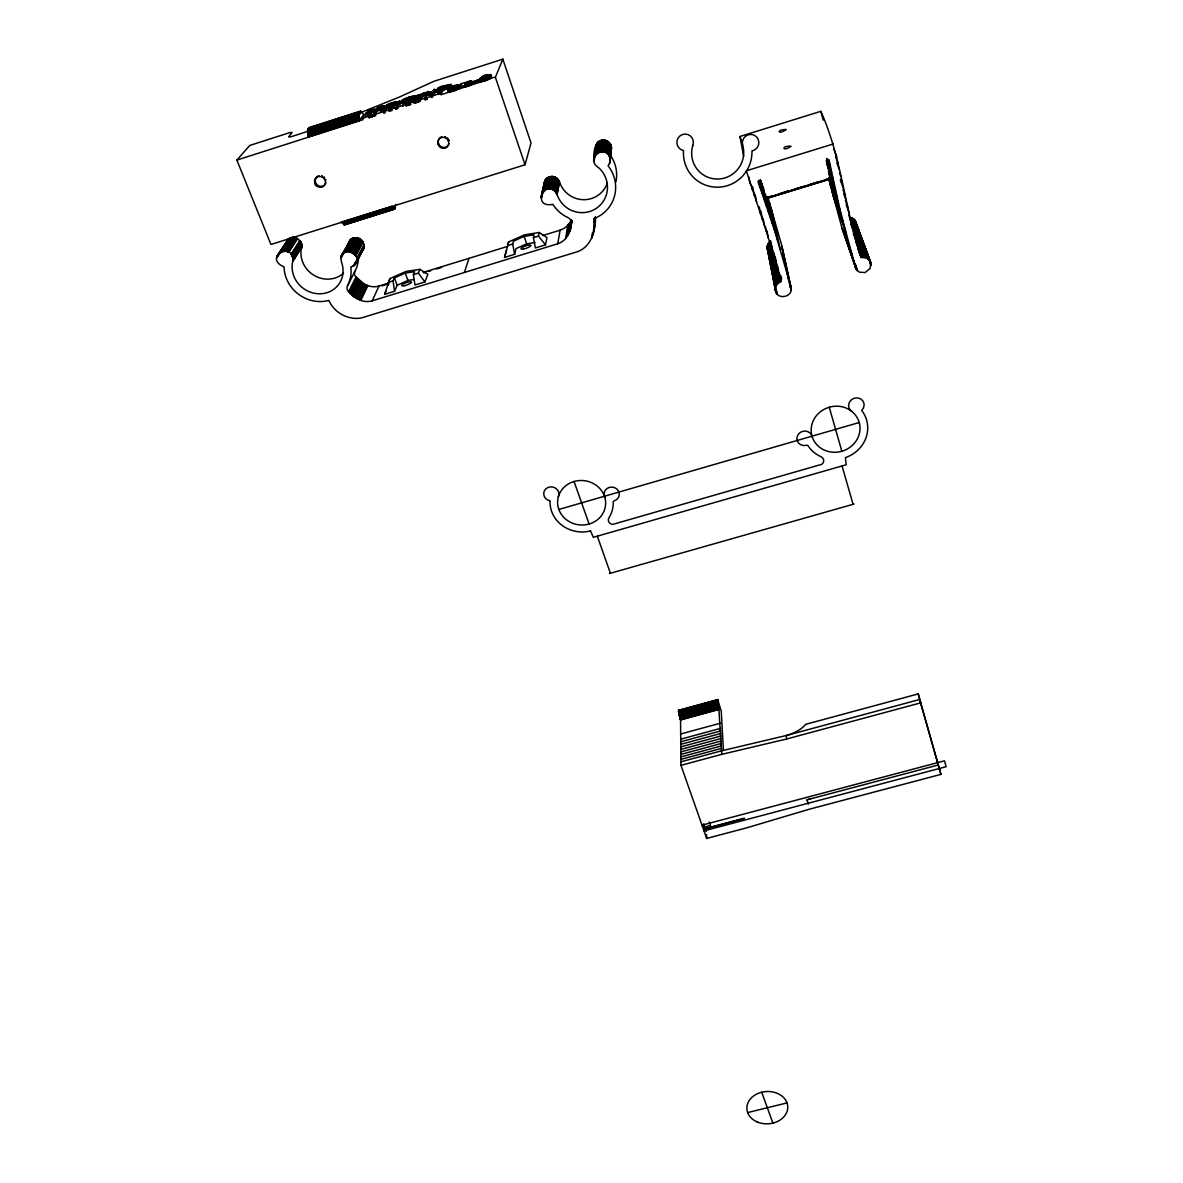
<?xml version="1.0" encoding="UTF-8"?>
<svg xmlns="http://www.w3.org/2000/svg" width="1183" height="1183" viewBox="0 0 1183 1183"><rect width="100%" height="100%" fill="white"/><g stroke="black" fill="none" stroke-linecap="round" stroke-linejoin="round"><path stroke-width="1.5" d="M939.213 767.885L940.899 774.392L809.305 809.216L746.784 827.819L706.665 838.422L680.964 765.357L680.565 719.974L678.658 710.214L679.634 711.456M390.479 105.302C391.647 98.263 399.677 106.84 390.213 107.18L389.725 105.849L385.747 106.899L386.442 108.2L388.335 107.742L387.847 106.426M359.558 119.646L358.745 113.553L359.455 114.588L359.144 112.977L359.839 114.041L360.475 111.084L363.772 114.381L359.351 120.873L359.558 119.646L308.098 136.119L307.831 137.361M595.552 217.066C595.596 230.36 591.633 246.153 577.94 251.535L361.421 317.931C348.231 320.43 334.153 312.682 328.874 300.393L328.238 300.571A34.455 31.778 36.5 0 1 284.038 266.9C261.502 257.036 296.711 239.188 292.349 263.543A26.189 24.148 36.5 0 0 319.868 293.798A26.189 24.148 36.5 0 0 341.769 262.937C335.233 240.282 371.654 257.303 350.804 267.107L350.907 267.802A34.455 31.778 36.5 0 1 347.521 285.754A5.19 4.821 34.2 0 0 348.142 291.151L354.249 297.081L360.845 300.408A17.538 16.325 34.2 0 0 372.187 300.837L557.725 243.772A17.479 17.02 33.2 0 0 565.607 238.552L570.206 230.404L571.078 222.33A5.176 5.057 33.1 0 0 568.003 217.598A34.307 33.686 42.8 0 1 553.274 204.999L552.89 204.393C529.304 208.474 548.01 173.709 557.563 195.875A26.07 25.597 42.8 0 0 596.365 208.297A26.07 25.597 42.8 0 0 598.909 167.942C582.672 157.428 609.112 141.709 610.295 160.651M857.986 248.874L861.047 257.495L866.784 257.879L870.732 262.315L870.2 268.334L865.098 272.548L859.39 272.179L855.723 268.511L839.93 209.465L828.958 159.587L826.311 160.4L831.279 178.707L765.756 198.774L760.551 180.629L757.933 181.428L774.244 229.428L791.235 287.853C792.758 297.184 777.394 300.29 775.501 290.87L767.19 248.016L768.122 243.935L770.798 241.14M594.221 228.674L595.226 217.125M781.815 248.977L781.993 246.301L767.811 197.043L776.107 235.417M460.749 86.936L459.95 88.592L459.477 87.231L469.769 83.801L471.603 82.071M459.477 87.231L461.252 83.594L471.544 80.828L468.734 82.603L471.218 82.189L470.39 83.475M361.554 251.476C371.285 243.136 352.43 230.522 348.674 242.929M611.448 148.866C611.818 144.858 608.816 140.925 604.853 140.245C594.531 138.441 593.274 153.568 593.896 160.134M343.454 273.169A25.553 23.63 37.5 0 1 314.708 275.728A25.553 23.63 37.5 0 1 301.162 249.524C306.101 239.72 288.667 231.72 286.138 243.136M308.098 136.119L307.639 129.716L360.771 112.681M458.9 88.133C457.318 83.357 445.961 89.775 458.827 85.294C457.141 84.141 449.747 86.551 448.52 88.873C456.949 87.527 452.187 89.139 447.692 90.1C448.327 93.871 459.891 90.337 458.442 86.374M856.27 225.362L854.673 219.994L850.03 217.509L864.389 257.199M379.166 108.821C379.151 107.372 382.671 104.429 382.745 107.209L380.098 108.082M382.272 105.893C376.741 108.762 378.664 104.962 377.835 108.925C375.75 109.383 366.819 108.171 368.12 112.03C370.59 112.474 369.407 109.472 367.632 110.714M594.265 225.376L593.851 218.633A34.307 33.686 42.8 0 0 608.092 165.857L609.866 162.751L611.389 147.165M609.866 162.751L611.448 147.594M609.999 162.352L611.463 148.008M609.674 156.836L610.842 145.125M609.807 157.516L610.99 145.524M609.851 158.847L611.123 145.923M609.541 163.55L611.241 146.337M609.881 161.465L611.33 146.751M609.082 155.683L610.265 144.001M609.304 156.052L610.472 144.37M609.496 156.437L610.665 144.74M608.313 154.618L609.511 142.966M608.594 154.958L609.777 143.291M608.846 155.313L610.029 143.646M607.722 153.997L608.934 142.344M608.018 154.308L609.23 142.655M607.056 153.42L608.299 141.797M607.397 153.701L608.624 142.064M606.347 152.932L607.604 141.309M606.702 153.169L607.944 141.546M605.578 152.518L606.849 140.895M605.977 152.711L607.234 141.102M604.779 152.178L606.08 140.57M605.193 152.341L606.465 140.733M603.951 151.927L605.267 140.333M604.38 152.045L605.681 140.437M593.762 231.942L595.3 218.589L594.487 221.694M603.108 151.764L604.439 140.171M603.537 151.838L604.853 140.245M602.251 151.69L603.611 140.097M592.934 235.106L593.91 226.737M602.679 151.72L604.025 140.126M601.393 151.705L602.768 140.112M601.822 151.69L603.182 140.097M591.737 238.153L592.328 233.095M593.925 222.093L594.31 218.811M600.964 151.749L602.339 140.156M600.121 151.912L601.526 140.304M600.535 151.823L601.925 140.23M599.293 152.149L600.713 140.54M599.707 152.016L601.112 140.422M598.11 152.666L599.574 141.058M598.494 152.474L599.944 140.866M598.894 152.296L600.328 140.688M597.385 153.125L598.864 141.502M597.74 152.888L599.204 141.265M596.395 153.938L597.888 142.285M596.705 153.642L598.199 142.004M597.045 153.376L598.524 141.738M595.537 154.899L597.06 143.232M595.803 154.559L597.311 142.906M596.084 154.234L597.592 142.581M593.925 160.563L596.025 145.051M593.97 160.992L596.188 144.666M594.043 161.42L596.38 144.296M595.019 155.091L595.448 147.934M595.049 155.609L596.587 143.927M595.286 155.239L596.809 143.572M595.271 155.905L595.714 152.533M611.404 149.28L611.034 150.921M610.251 161.08L610.103 161.923M439.041 88.015L435.936 90.987L439.411 89.849L439.884 91.195C442.324 89.272 453.577 89.109 450.945 84.451C445.163 86.315 436.261 85.339 438.849 90.633M569.674 231.942L571.537 220.26M570.206 230.404L571.788 220.422M570.62 228.822L571.936 220.526L570.916 227.225M451.374 84.644L439.411 89.849M568.284 234.87L571.167 220.053L569.038 233.421M485.207 78.359L480.609 79.838C481.274 71.054 501.385 75.076 484.956 80.636L441.17 94.67L441.096 92.57L441.17 94.67M567.441 236.245L570.443 221.458M565.607 238.552L567.825 225.066L569.615 222.803M566.48 237.546L568.683 224.09M415.07 98.973L415.115 101.265L415.07 98.973L412.202 101.915L419.033 99.017L419.433 100.511L415.307 102.951L414.819 101.605L408.15 103.527L407.677 102.788M448.86 89.849L449.806 90.204L449.333 88.858M557.725 243.772L560.121 230.167A17.065 16.636 36.1 0 0 566.553 226.426L567.825 225.066M395.166 103.128C397.384 105.435 392.342 101.664 389.991 103.971M395.299 103.202L389.725 105.849M557.104 194.589L559.544 182.049L556.616 178.027L552.343 176.459L547.951 177.465L544.875 180.703L544.165 185.539M556.601 193.406L559.056 180.895M556.794 193.79L559.248 181.265M556.956 194.189L559.411 181.664M545.511 244.822L546.945 237.635L539.241 232.489L524.513 234.826L508.66 241.923L507.699 245.576L512.712 244.038L513.452 241.169L524.128 236.378L534.051 234.811L533.429 237.65L535.396 247.927L545.511 244.822L538.457 236.097L539.241 232.489M555.921 192.311L558.391 179.816M556.158 192.666L558.642 180.171M556.394 193.036L558.864 180.526M555.078 191.321L557.577 178.855M555.374 191.646L557.873 179.165M555.655 191.971L558.139 179.491M554.443 190.744L556.956 178.293M554.768 191.025L557.267 178.574M553.733 190.241L556.276 177.79M554.088 190.478L556.616 178.027M552.993 189.798L555.552 177.361M553.378 190.005L555.921 177.568M552.21 189.443L554.783 177.021M552.609 189.605L555.167 177.184M551.396 189.162L553.984 176.74M551.81 189.295L554.383 176.873M550.553 188.984L553.171 176.563M550.982 189.058L553.585 176.637M549.711 188.881L552.343 176.459M550.139 188.91L552.757 176.504M548.853 188.866L551.5 176.444M549.282 188.866L551.929 176.444M547.581 189.014L550.272 176.592M547.995 188.94L550.672 176.533M548.424 188.896L551.086 176.474M546.753 189.221L549.459 176.799M547.167 189.103L549.858 176.696M388.438 284.999L389.828 278.611L405.932 271.454L419.906 269.325L427.876 274.338L424.934 281.924L414.982 284.985L413.399 274.663L414.641 271.661L405.222 273.096L394.368 277.931L393.037 280.948L394.545 291.284L384.638 294.33L389.828 278.611M545.969 189.517L548.69 177.095M546.354 189.354L549.075 176.932M544.845 190.108L547.596 177.672M545.215 189.901L547.951 177.465M545.585 189.694L548.321 177.258M543.84 190.877L546.62 178.426M544.165 190.611L546.93 178.16M544.491 190.345L547.256 177.908M458.827 85.294L459.285 86.64L458.974 84.821M541.282 197.738L545.289 179.979M541.341 198.153L545.511 179.639M542.967 191.794L545.762 179.313M543.248 191.469L546.028 179.003M543.529 191.173L546.324 178.707M541.222 196.452L544.55 181.457M541.222 196.881L544.875 180.703M541.237 197.31L545.067 180.334M779.656 274.352C786.311 282.456 772.795 282.826 775.501 290.87M480.135 80.888C482.398 83.623 492.01 76.703 495.381 77.309L502.819 59.15L433.954 81.287L399.366 97.05L360.904 112.548M480.076 81.775L479.677 79.542L484.276 78.063L485.119 80.104M448.298 91.209L448.268 91.963M508.66 241.923L504.549 257.421L514.62 254.33L516.039 248.622L526.701 243.831L534.967 242.545M558.361 496.816L558.08 497.954A24.03 22.24 6.5 0 0 582.347 525.015A24.03 22.24 6.5 0 0 604.824 497.378L604.454 496.254A24.03 22.24 6.5 0 0 580.883 480.49A24.03 22.24 6.5 0 0 558.361 496.816L558.465 496.416A7.616 7.054 9.1 0 0 557.326 489.732L555.256 487.973A7.616 7.054 9.1 0 0 544.195 491.226A7.616 7.054 9.1 0 0 549.932 500.823L550.051 500.838A31.63 29.264 6.5 0 0 589.873 531.078L590.494 530.916M401.643 102.285L403.861 102.61L407.588 100.866L408.061 102.196M405.251 101.132L409.362 98.81L414.198 97.819L414.02 95.823C397.281 99.668 397.739 105.361 413.651 97.42L414.124 98.751L413.044 99.609L411.98 100.082L411.492 98.751M504.549 257.421L506.501 250.101M692.676 145.834L692.794 145.361A8.325 8.237 -75.2 0 0 687.678 134.478A8.325 8.237 -75.2 0 0 677.149 140.259A8.325 8.237 -75.2 0 0 683.39 150.537L683.523 150.566A34.618 34.13 -59 0 0 716.78 187.195A34.618 34.13 -59 0 0 751.944 151.661L752.048 150.906A8.37 8.192 -57 0 0 758.835 142.004L758.081 139.091A8.37 8.192 -57 0 0 747.316 135.187A8.37 8.192 -57 0 0 742.968 146.027L743.042 146.544A26.307 25.937 -59 0 1 716.987 179.032A26.307 25.937 -59 0 1 692.676 145.834L692.794 145.361M439.514 89.346L437.991 89.509M306.841 131.668L292.837 136.178A5.412 0.769 -19.7 0 1 288.741 136.651L291.92 132.733A5.368 0.754 -19.7 0 0 287.868 133.221L249.79 145.435L236.866 160.089L270.951 244.452L525.045 164.762L531.019 142.98L502.819 59.15M369.717 113.391L370.323 110.211C371.004 111.764 382.42 108.378 377.421 109.043L377.022 107.579M387.418 106.307L389.222 106.322L388.734 105.006L386.885 105.124L387.521 104.533L395.95 101.62L396.438 102.936L395.033 103.734M464.372 272.519L469.015 258.323L507.566 246.404M405.251 101.62C403.714 97.524 410.959 97.006 413.71 96.488L414.02 95.823M418.56 95.172C420.882 97.036 415.159 99.328 415.484 96.37C417.895 94.374 420.394 95.172 420.231 98.973C419.536 95.69 409.495 99.076 407.617 102.951L406.671 100.171L404.675 100.097M441.658 267.462L439.011 268.112M388.734 105.006L392.164 104.385L385.998 106.248L386.442 108.2M436.32 268.852L438.908 268.393M430.582 270.966L427.965 271.425M425.569 272.415L423.736 272.829M413.399 274.663L418.368 273.14L419.906 269.325M382.656 107.372L379.122 110.684L378.634 109.354M394.545 291.284L397.148 285.266L407.972 280.43L414.242 279.484M484.276 78.063C483.758 80.252 491.182 72.547 480.135 78.477M384.638 294.33L385.969 291.358M480.609 79.838L480.461 77.915M478.923 81.509L478.731 79.527L472.401 82.085L472.86 83.446L478.923 81.509L478.731 79.527M386.131 284.585L382.065 285.842M448.446 141.221L448.86 140.333M472.86 83.446L472.682 81.464M372.187 300.837L379.004 286.035L387.832 283.314M465.511 86.803C466.472 86.891 474.013 84.008 470.553 83.609L470.095 82.248M375.573 113.686L374.848 111.586L365.074 114.485L362.442 118.374L362.93 119.72L236.866 160.089M375.41 111.66L373.089 114.736L362.442 118.374M465.806 84.836L467.167 83.727M438.109 144.489L438.523 143.616M360.845 300.408L367.943 285.621L369.761 286.197A17.124 15.985 35.3 0 0 379.004 286.035M464.579 85.058L466.501 83.712L464.579 85.058L465.052 86.418M465.333 83.49L465.718 82.677C469.518 81.804 462.509 84.156 466.383 85.945M359.75 300.038L366.878 285.251L367.943 285.621M358.316 299.417L365.473 284.659L366.878 285.251M356.911 298.722L364.113 283.964L355.565 276.556A5.072 4.717 35.3 0 1 354.959 271.277A33.642 31.098 37.5 0 0 358.479 257.036M355.551 297.939L362.782 283.21M354.249 297.081L361.51 282.367M352.992 296.149L360.283 281.45M351.78 295.144L359.114 280.46M340.704 222.567L342.109 222.419L344.238 224.977L394.59 209.199L394.457 207.232L394.93 208.504L346.382 223.72M394.93 208.504L395.684 204.422M350.656 294.064L358.005 279.395M349.577 292.911L356.955 278.286M348.586 291.713L355.994 277.103M347.521 285.754L354.959 271.277M356.882 260.275L364.142 246.33M356.674 260.851L364.098 246.729M354.545 265.288L364.053 247.129M355.107 264.711L363.98 247.513M355.595 264.075L363.625 248.652M356.778 258.633L364.053 244.718M356.837 259.047L364.098 245.118M353.244 266.234L354.87 263.099M356.882 259.461L364.127 245.517M353.584 266.012L356.024 261.325M356.882 259.876L364.142 245.931M353.924 265.791L357.177 259.535M355.802 255.853L363.092 241.997M441.363 91.224L438.006 92.88L438.494 94.226L441.466 93.265L441.363 91.224L438.39 92.17L438.863 93.516M429.68 95.158L430.154 96.503L433.791 93.96L433.318 92.614L429.68 95.158L432.032 97.597L434.398 92.259L442.324 89.731L438.76 91.475L439.233 92.821L442.797 91.061C435.906 84.895 456.934 83.579 441.998 88.873M355.077 254.789L362.382 240.962M355.329 255.129L362.634 241.288M355.58 255.498L362.87 241.643M354.205 253.842L361.54 240.016M354.516 254.138L361.835 240.312M354.796 254.463L362.116 240.637M441.643 90.322L442.945 88.089L447.973 86.906M353.54 253.266L360.889 239.469M353.88 253.546L361.214 239.735M352.46 252.556L359.839 238.759M438.006 92.88L437.577 93.694L441.096 92.57M352.83 252.778L360.209 238.981M353.199 253.014L360.549 239.217M351.691 252.171L359.085 238.389M352.076 252.349L359.469 238.567M350.479 251.742L357.902 237.96M350.878 251.861L358.301 238.079M351.292 252.009L358.7 238.227M349.636 251.55L357.089 237.783M350.05 251.639L357.488 237.872M348.364 251.432L355.846 237.679M348.793 251.461L356.26 237.694M349.207 251.491L356.674 237.724M347.107 251.521L354.619 237.753M347.521 251.476L355.033 237.709M347.95 251.447L355.432 237.679M345.51 251.92L353.052 238.153M429.059 94.655L432.357 93.501L431.218 93.768M345.894 251.787L353.436 238.02M346.294 251.683L353.821 237.916M346.708 251.595L354.22 237.827M340.778 258.412L351.307 239.084M344.046 252.659L351.632 238.862M344.401 252.452L351.972 238.655M344.756 252.26L352.327 238.463M345.125 252.083L352.682 238.301M341.148 256.415L350.153 240.164M341.029 256.8L350.7 239.587M425.081 94.463C441.762 89.908 420.305 91.683 417.377 96.814C418.93 98.559 428.793 88.326 425.555 95.808M340.852 257.598L350.996 239.336M340.808 258.012L348.453 244.097M424.667 98.44L425.155 99.801L425.569 96.843L424.667 98.44L415.115 101.265M366.139 114.84L365.636 113.524L371.004 111.675L371.492 113.006M368.12 112.03L367.706 110.566M420.69 95.586L421.163 96.917L426.812 94.551L425.954 96.148L433.318 92.614M426.767 94.714L422.02 96.237L419.891 99.978L420.379 101.324L415.307 102.951M414.627 99.934L419.595 98.056M417.865 98.145L416.993 96.178L415.484 96.37M344.238 224.977L394.767 208.829M414.479 102.359L414.272 100.54M408.815 103.025L408.12 104.829L410.634 104.444L410.146 103.098M406.08 103.113L403.107 104.06L403.092 106.248L402.604 104.903L406.094 103.779L406.139 105.878L406.508 102.389L406.568 104.459M402.604 104.903L403.107 104.06M403.388 101.28L403.536 103.335L406.508 102.389M384.46 111.527L384.445 109.457L380.468 111.986L383.943 110.877L383.943 112.991L385.318 112.548L384.83 111.202L387.255 107.372L391.203 106.115L392.786 106.973L393.85 105.257L397.799 104L395.462 107.801L395.95 109.147L397.858 108.54L397.37 107.195L399.706 103.394L407.588 100.866M395.95 109.147L398.287 105.331L397.207 102.049C403.95 99.106 396.142 107.283 397.207 102.049M369.776 113.198L370.323 110.211M388.808 109.93L389.296 111.276L389.902 108.185L388.808 109.93L384.83 111.202M292.94 260.245L301.754 246.286M292.896 260.644L301.709 246.685M292.837 261.044L301.65 247.084M292.748 261.443L301.561 247.469M292.881 258.589L301.695 244.674M292.926 259.003L301.739 245.073M292.955 259.417L301.769 245.487M292.955 259.831L301.769 245.887M292.482 256.962L301.295 243.077M383.943 112.991L383.972 110.196M292.615 257.362L301.428 243.461M292.719 257.761L301.532 243.861M292.807 258.175L301.621 244.275M291.95 255.794L300.793 241.938M292.142 256.179L300.985 242.308M292.319 256.563L301.147 242.692M291.255 254.7L300.112 240.859M291.506 255.055L300.349 241.214M384.445 109.457L381.488 110.418L385.599 107.919L386.087 109.25M291.743 255.424L300.586 241.569M290.988 254.36L299.846 240.533M288.682 252.378L297.598 238.596M287.913 251.964L296.859 238.197M288.297 252.171L297.229 238.389M286.7 251.491L295.676 237.724M287.114 251.639L296.075 237.857M287.513 251.787L296.46 238.02M285.443 251.21L294.449 237.443M285.857 251.284L294.863 237.517M286.286 251.387L295.262 237.62M284.171 251.121L293.207 237.354M284.6 251.121L293.621 237.369M285.014 251.166L294.035 237.399M282.515 251.299L291.595 237.532M282.929 251.225L291.994 237.458M283.329 251.166L292.393 237.399M283.757 251.136L292.807 237.369M276.837 257.82L278.67 255.04M281.436 250.87L283.269 248.09M280.962 251.816L290.072 238.034M281.332 251.654L290.441 237.887M281.717 251.521L290.811 237.753M282.116 251.402L291.195 237.635M277.399 255.469L287.853 239.646M277.118 256.223L288.415 239.099M277.014 256.622L289.036 238.626M276.866 257.421L289.377 238.419M280.593 251.994L289.717 238.212M391.351 206.685L392.608 206.581L394.59 209.199M369.333 113.642L367.632 116.185L370.649 113.331L369.333 113.642L369.835 114.973L370.856 114.662L369.229 112.06M365.636 113.524L369.126 110.389M419.551 96.222L420.039 97.553L422.597 96.755L422.08 94.581M479.44 80.222C481.54 81.109 493.577 76.451 488.727 76.111L490.309 75.387M414.819 101.605L418.959 99.165M490.146 77.058L491.389 76.185L490.797 74.529M458.427 86.773L447.618 90.44M394.619 102.537L395.95 101.62M308.379 130.751L308.083 129.154M308.822 130.189L308.526 128.577L359.721 112.163M309.266 129.627L308.97 128.015L360.09 111.616M413.754 101.206L415.544 100.304M383.455 111.646L375.203 114.293L375.706 115.623L368.919 117.797L374.005 115.816L377.732 110.433L385.599 107.919M436.704 91.18C431.47 84.392 434.072 98.559 436.083 89.553M415.972 97.701L417.2 97.036L416.727 95.705M418.915 95.276L416.993 96.178M397.074 103.897L400.446 102.699M399.972 101.368L396.556 102.463M381.222 106.381L382.375 108.688L385.451 107.49L384.933 106.056L381.562 107.254L384.933 106.056M425.244 93.62L424.165 94.389L423.691 93.058M426.531 94.433L424.993 92.599L422.627 94.196L423.115 95.542M441.791 90.396L447.869 87.749L447.041 85.546M453.71 88.015L454.937 87.616M406.671 100.171L413.651 97.42M433.008 90.751L436.379 89.553M391.425 104.607L393.481 103.912L392.993 102.596M434.693 91.431L436.911 90.987M437.473 91.83L436.497 92.17L435.581 89.657M404.616 100.984L405.089 102.315L408.327 101.368L410.516 100.629L410.043 99.298M466.279 84.673L466.398 83.121M386.471 107.579L387.447 107.254L386.959 105.923M409.983 98.426L408.386 98.958L407.913 97.642M360.475 111.084L309.414 127.453L309.828 128.119M308.748 128.296L359.898 111.897M308.305 128.873L359.528 112.429M307.861 129.435L359.336 112.71M307.403 130.026L358.745 113.553M312.667 128.533L317.783 126.892M356.985 114.322L360.401 113.228M310.523 129.642L315.639 128.001M307.595 130.958L358.952 114.5M307.772 131.86L359.129 115.387M307.905 132.703L359.277 116.23M308.009 133.502L359.395 117.043M308.083 134.256L359.484 117.782M430.834 94.906L433.791 93.96M472.401 82.085L478.45 80.148M308.127 134.936L359.543 118.463M308.127 135.557L359.573 119.084M389.902 108.185L391.277 109.147L395.462 107.801M397.37 107.195L405.651 104.533M425.569 96.843L426.605 97.819L431.558 96.237M432.386 95.971L440.697 93.309M473.156 82.825L479.204 80.888M308.038 136.607L359.528 120.119M307.95 137.021L359.455 120.533M389.296 111.276L391.78 110.477L391.277 109.147M406.139 105.878L410.634 104.444M425.155 99.801L427.093 99.18L426.605 97.819M341.074 222.212L391.869 206.271M342.109 222.419L392.608 206.581M342.419 222.655L392.889 206.833M342.759 222.981L393.2 207.158M343.1 223.38L393.525 207.572M343.469 223.838L395.418 207.528M357.162 219.801L362.353 218.16M376.209 213.827L388.335 210.027M343.854 224.371L394.22 208.592M743.649 156.348L739.996 136.474L820.839 111.32C841.705 157.812 844.884 209.45 861.047 257.495M542.613 235.58L560.121 230.167M833.35 143.956L746.296 170.81L766.48 231.794L781.135 281.51M388.098 282.471L393.037 280.948M533.429 237.65L538.457 236.097M423.13 272.445L469.015 258.323M767.294 197.472L772.41 195.683M779.36 193.79L787.908 190.936M794.858 189.029L803.479 186.396M810.37 184.282L818.976 181.65M825.867 179.535L831.028 177.953L831.279 178.707M767.353 197.665L831.087 178.145M767.383 197.842L831.146 178.322M831.235 178.589L765.726 198.655L763.715 191.173M466.368 83.682L466.827 85.028L465.54 85.398L465.067 84.052M370.013 111.971L371.004 111.675M558.849 509.459L859.213 422.523M609.452 573.533L854.052 504.032M678.598 710.303L717.711 699.582L721.26 711.234L723.36 749.312M678.539 710.599L717.889 699.789M678.524 710.865L718.022 700.011M678.524 711.027L718.096 700.144M678.524 711.205L717.475 700.543L717.711 699.582M678.554 711.604L717.475 700.543M678.584 711.826L717.49 700.735M678.598 712.062L717.549 701.164M678.643 712.299L717.578 701.401M678.672 712.565L717.623 701.652M678.717 712.831L717.652 701.903M678.761 713.112L717.711 702.17M678.82 713.408L717.756 702.451M678.879 713.704L717.815 702.746M678.938 714.014L717.874 703.042M678.998 714.325L717.948 703.353M679.072 714.65L718.007 703.678M679.146 714.99L718.081 703.989M679.219 715.316L718.17 704.329M679.308 715.656L718.244 704.654M679.397 715.996L718.332 704.994M679.486 716.336L718.406 705.334M679.574 716.676L718.495 705.674M679.663 717.031L718.687 706.369L721.793 754.34L680.964 765.357M679.752 717.371L718.776 706.709M679.855 717.711L718.88 707.05M679.959 718.051L718.983 707.39M680.062 718.377L719.072 707.73M680.151 718.717L719.175 708.055M680.255 719.042L719.279 708.38M680.358 719.353L719.382 708.706M680.462 719.663L719.486 709.016M680.565 719.974L719.589 709.327M680.89 733.933L720.432 723.183M680.979 739.124L720.713 728.329M681.009 741.711L720.846 730.887M681.024 744.27L720.965 733.43M681.038 746.813L721.083 735.959M681.038 749.357L721.186 738.473M681.024 751.87L721.275 740.972M681.009 754.384L721.364 743.456M680.979 756.869L721.453 745.926M939.967 770.828L918.23 693.903L805.697 724.321A24.266 11.608 -17.6 0 1 786.266 735.515L721.571 750.821L680.89 761.808M680.935 759.353L721.512 748.381M919.679 699.493L786.266 735.515L786.695 738.991L721.793 754.34M786.695 738.991L920.551 702.894L940.899 774.392M702.007 825.172L944.463 760.832L946.134 766.702L704.018 830.865M744.565 818.444L704.521 829.061L703.855 827.168L710.525 825.409L709.342 822.022M808.344 804.129L806.954 799.826L938.311 764.987M744.122 818.252L706.059 828.351L706.281 831.516M747.671 1112.567L787.035 1102.911M413.222 97.464L414.494 97.154M395.521 103.143L396.438 102.936M421.163 96.917L421.34 95.512M391.248 105.893L392.298 105.701M375.898 112.991L374.656 113.021L374.168 111.69M394.368 104.562L395.773 104.533M490.073 77.265L490.93 77.324M490.501 75.875L491.389 76.185M370.811 111.527L377.51 111.276L377.022 109.945M785.882 129.479C775.752 129.494 778.37 135.439 785.941 129.583M364.113 283.964L365.473 284.659M428.054 92.644L427.595 91.313M390.39 109.531L391.78 110.477M459.433 86.167L458.205 84.718M844.115 230.789L843.272 230.02L857.084 270.523M851.997 411.566A24.562 22.906 -17.3 0 0 822.821 410.072A24.562 22.906 -17.3 0 0 812.011 436.172L812.381 437.311A24.562 22.906 -17.3 0 0 848.344 448.401A24.562 22.906 -17.3 0 0 852.928 412.364L851.671 411.285A7.823 7.305 -20.2 0 1 848.64 405.015L849.35 402.383A7.823 7.305 -20.2 0 1 860.913 399.07A7.823 7.305 -20.2 0 1 861.727 410.324L861.712 410.501A32.325 30.137 -17.3 0 1 845.416 457.629L846.185 464.771L593.348 537.319L590.435 530.783M426.057 98.189L427.093 99.18M418.368 273.14L424.934 281.924M841.438 215.572L828.558 178.441L842 228.142L856.803 270.227M768.432 251.565L767.279 248.77M308.97 128.015L309.473 129.346M308.526 128.577L309.044 129.908M344.357 222.655L344.46 224.607M307.639 129.716L308.157 131.032M833.704 148.777L836.899 157.147M835.582 156.703L838.141 163.476M394.368 277.931L397.148 285.266M836.839 162.929L839.412 169.79M405.222 273.096L407.972 280.43M839.486 172.762L840.729 176.075M840.832 178.988L842.074 182.33M365.074 114.485L365.562 115.816M855.827 221.96L870.732 262.315M840.329 180.112L843.449 188.555M855.324 220.925L871.028 263.498M855.132 220.6L871.072 263.913M373.163 111.941L373.651 113.272M373.503 114.47L374.005 115.816M373.089 114.736L373.577 116.067M372.512 115.002L373.015 116.348M370.915 111.823L371.418 113.154L368.652 114.012L368.164 112.696M369.939 109.856L370.427 111.187M371.817 115.298L372.32 116.644M371.004 115.609L371.492 116.94M368.83 110.403L369.939 113.42M368.312 110.522L368.8 111.838M369.244 115.476L369.732 116.821M368.948 115.697L369.451 117.043M366.7 113.036L367.188 114.352M365.754 113.361L366.242 114.692M854.91 220.289L871.102 264.327M854.673 219.994L871.102 264.741M854.422 219.713L871.102 265.14M854.141 219.432L868.81 259.254M869.83 262.212L871.058 265.554M842.976 189.635L844.854 194.751M853.86 219.18L868.499 258.973M853.564 218.944L868.189 258.722M380.142 107.032L380.63 108.363M378.708 107.328L379.506 109.96M378.442 107.313L378.93 108.644M378.723 109.117L379.211 110.448M377.865 107.446L378.353 108.777M375.44 110.049L375.928 111.365M375.248 111.572L375.736 112.903M374.848 111.586L375.336 112.917M853.254 218.707L867.849 258.486M852.943 218.5L867.509 258.264M843.775 194.027L846.303 200.933M852.603 218.308L867.154 258.057M852.263 218.145L866.784 257.879M387.492 105.213L388.468 107.402M387.152 104.769L387.625 106.1M386.93 104.976L387.817 107.416M387.255 107.372L387.743 108.703M386.619 106.736L387.107 108.067M384.652 106.056L385.229 107.683M384.15 106.145L384.786 107.904M385.111 108.673L385.599 110.004M383.499 106.337L384.209 108.156M383.026 107.076L383.514 108.392M382.168 106.041L382.863 108.585M381.798 107.062L382.375 108.688M380.66 106.603L381.148 107.934M380.349 106.81L380.837 108.126M851.908 217.983L866.4 257.717M845.357 200.415L847.782 207.069M851.538 217.849L866.015 257.569M851.183 217.746L865.616 257.45M395.477 102.241L395.965 103.572M394.604 103.128L395.166 105.154M394.161 104.104L394.649 105.435M393.495 104.429L394.338 106.603M392.372 102.596L392.771 104.119M392.712 104.769L393.2 106.1M391.632 103.025L392.12 104.355M391.81 104.385L392.312 106.13M390.952 103.291L392.298 106.455M391.292 104.459L391.78 105.79M390.76 103.897L391.736 106.411M390.36 103.572L391.691 107.446M390.804 105.494L391.292 106.825M389.444 103.631L389.932 104.962M388.675 103.956L389.163 105.272M388.793 105.923L389.281 107.254M388.172 105.124L388.645 106.44M846.229 204.792L849.29 213.191M850.799 217.642L865.217 257.347M850.414 217.568L864.803 257.258M403.98 102.625L404.453 103.971M761.719 1092.234L772.883 1123.125M402.087 100.185L402.9 102.773M401.717 101.487L402.205 102.817M401.17 100.969L401.762 102.744M399.632 101.265L400.224 102.891M399.144 101.368L399.795 103.113M399.706 103.394L400.179 104.725M398.73 102.034L399.203 103.365M398.479 101.561L398.967 102.877M397.799 101.797L398.523 103.616M396.778 102.27L397.37 103.897M848.684 215.055L863.974 257.169M849.882 219.18L863.56 257.155M410.397 98.928L411.255 101.309M409.51 97.095L410.102 98.559M408.889 97.479L409.362 98.81M409.702 99.209L410.19 100.54M409.865 100.392L410.353 101.723M409.037 99.653L409.525 100.984M408.135 97.76L408.608 99.091M409.229 100.747L409.318 102.374L408.83 101.043M407.396 98.071L407.869 99.402M407.854 100.037L408.327 101.368M409.17 103.35L409.658 104.695M406.686 98.411L407.159 99.727M408.15 103.527L408.638 104.873M406.05 98.751L406.523 100.082M407.499 103.246L408.12 104.829M405.488 99.106L406.582 101.915M405.458 100.378L405.946 101.708M405.059 99.461L405.532 100.792M404.763 99.801L405.518 101.708M403.891 99.224L404.364 100.555M851.346 224.371L863.132 257.155M827.76 159.113L830.215 165.916M850.947 224.386L862.718 257.184M853.638 233.066L862.289 257.229M418.057 95.276L419.107 97.657L419.344 95.927M419.388 98.411L419.861 99.742M418.102 96.548L418.575 97.878M417.407 95.468L418.161 97.272M418.575 99.697L419.048 101.043M418.072 100.126L418.56 101.472M416.135 95.956L416.815 97.701M415.825 96.474L417.052 99.283M417.303 100.555L417.776 101.901M415.706 96.178L416.017 97.805M416.046 101.117L416.534 102.463M414.849 99.002L415.337 100.333M413.71 96.488L414.198 97.819M414.434 99.121L414.922 100.451M413.946 99.283L414.42 100.629M412.837 96.814L413.311 98.145M412.468 96.651L414.124 100.777M411.817 96.666L412.305 97.997M412.571 98.278L413.044 99.609M413.606 101.457L414.094 102.817M412.32 98.396L412.793 99.727M413.311 101.605L413.799 102.951M411.403 96.518L411.861 98.071M410.885 96.858L411.359 98.189M826.577 158.448L831.501 172.215M853.239 233.14L861.875 257.303M855.915 241.85L861.461 257.391M426.043 94.004L426.516 95.335M424.993 92.599L425.466 93.93M425.155 94.315L425.643 95.646M422.109 95.409L422.597 96.755M422.02 96.237L422.494 97.568M420.926 95.379L421.311 96.962M826.636 161.08L832.817 178.485M433.229 90.573L433.836 92.185M431.884 92.156L432.268 93.649M431.204 92.348L431.677 93.679M428.172 91.623L428.645 92.939M428.586 93.324L429.34 95.379M826.459 162.943L834.178 184.74M828.396 170.618L835.568 190.966M440.83 87.128L441.303 88.459L444.793 87.32L444.32 85.989M441.939 90.455L442.412 91.801M440.993 91.919L441.466 93.265M597.326 536.18L610.398 573.267M438.878 87.941L439.425 89.553M438.346 88.045L438.819 89.376M438.124 89.76L438.597 91.106M437.518 88.178L437.947 89.627M574.066 481.496L589.104 524.025M435.211 90.322L435.684 91.653M434.915 89.849L435.388 91.18M434.531 90.559L435.004 91.89M433.865 90.751L434.886 93.605M828.573 173.162L836.987 197.162M448.549 84.777L449.022 86.108M448.978 86.448L449.436 87.793M447.529 85.028L448.49 88.222M448.875 88.902L449.851 91.756M448.387 88.503L448.993 90.219M446.375 85.634L447.514 88.621M448.342 90.603L448.815 91.949M447.825 89.864L448.165 91.446M445.621 85.797L446.73 88.533M445.562 87.542L446.346 89.065M444.852 85.989L445.326 87.32M444.512 88.207L444.985 89.553M443.27 86.477L443.743 87.808M442.945 86.581L443.418 87.912M442.472 86.758L442.945 88.089M443.152 88.488L443.625 89.834M442.279 86.921L442.738 88.252M443.004 88.71L443.477 90.056M442.324 88.769L442.797 90.115M829.357 177.332L838.436 203.328M457.688 87.498L458.161 88.858M456.919 87.882L457.392 89.243M455.736 88.385L456.209 89.745M454.08 85.827L454.864 88.06M454.272 86.936L454.745 88.281M453.932 86.389L454.405 87.734M453.547 86.536L454.021 87.882M454.257 88.932L454.73 90.292M453.252 86.67L454.302 89.686M453.592 88.045L454.065 89.405M452.926 86.95L453.947 89.982M450.945 84.451L451.802 86.196M451.137 85.117L451.61 86.463M452.261 88.429L453.074 90.854M450.56 84.451L451.3 86.729M450.442 85.664L450.9 87.01M449.584 84.57L450.058 85.901M449.984 85.93L450.442 87.276M450.028 87.32L450.501 88.666M450.827 90.026L451.3 91.387M828.884 177.716L839.93 209.465M465.422 84.777L465.895 86.137M461.252 83.594L461.725 84.939M458.767 84.673L459.359 86.507M457.984 86.27L458.62 88.503M457.185 84.939L457.658 86.285M830.022 184.149L842.991 221.665M831.974 191.513L845.061 229.517M471.544 80.828L472.002 82.514M471.292 81.479L471.751 82.825M470.819 81.775L471.692 83.816M470.878 82.115L471.544 84.141M524.128 236.378L526.701 243.831M470.819 83.15L471.278 84.496M469.385 81.05L470.864 84.836M469.769 83.801L470.228 85.161M467.98 81.45L468.453 82.795M468.912 84.156L469.385 85.516M467.462 84.658L467.921 86.019M465.718 82.677L466.634 85.782M465.925 83.786L466.398 85.146M833.024 195.491L846.2 233.746M480.135 80.414L480.609 81.775M479.677 79.542L480.002 81.169M846.126 237.31L852.47 255.883M855.368 264.327L857.098 269.399M843.538 230.301L851.035 252.245M855.058 264.06L857.364 270.803M487.189 75.239L487.662 76.584M487.721 78.137L488.195 79.498M486.435 75.978L486.982 77.516M486.198 76.023L486.908 77.723M485.843 76.126L486.627 78.034M485.429 76.274L485.888 77.62M486.272 78.684L486.731 80.045M485.163 76.392L485.621 77.753M484.867 76.718L485.326 78.078M485.089 77.605L485.548 78.965M485.104 78.581L485.562 79.941M483.403 76.466L483.862 77.827M484.246 78.862L484.956 80.636M483.522 77.634L484.498 80.252M482.516 76.806L482.975 78.152M481.792 77.102L481.673 78.729L481.215 77.383M482.546 79.867L483.019 81.228M480.771 77.649L481.23 79.01M481.111 80.237L481.57 81.597M480.283 78.182L480.742 79.527M842.562 229.132L856.315 269.576M842 228.142L856.108 269.236M495.381 77.309L525.045 164.762M490.501 74.485L491.167 76.481M490.206 75.83L490.664 77.191M490.117 76.821L490.575 78.182M489.614 77.22L490.087 78.581M488.845 77.649L489.304 79.01M812.381 437.311L812.011 436.172A7.734 7.216 -14.4 0 0 803.139 431.248A7.734 7.216 -14.4 0 0 796.943 439.366L797.756 441.865A7.734 7.216 -14.4 0 0 806.629 445.237L807.841 445.473A32.325 30.137 -17.3 0 0 821.061 456.727A4.88 4.525 -14.5 0 1 821.948 464.268L612.557 524.439A4.791 4.421 3.7 0 1 608.949 517.799A31.63 29.264 6.5 0 0 613.178 501.725L614.021 500.897A7.601 7.054 4.1 0 0 619.256 493.518L618.472 491.034A7.601 7.054 4.1 0 0 608.801 487.588A7.601 7.054 4.1 0 0 604.454 496.254L604.824 497.378M831.028 177.953L826.518 161.687M559.544 182.049L560.003 183.306A25.464 25.02 47.2 0 0 607.441 182.729M739.996 136.474L742.525 145.198M829.239 407.218L841.852 451.255M760.595 180.289L763.597 190.759M842.059 465.954L853.076 504.313M820.839 111.32L823.22 120.148M936.788 759.131L937.927 763.523M919.945 699.922L921.394 705.541M918.23 693.903L920.551 702.894M781.993 246.301L791.279 288.667M782.037 247.454L791.279 289.066M782.007 247.838L791.19 289.879M782.673 252.068L784.196 259.018M784.965 262.493L791.116 290.293M784.876 262.877L786.414 269.828M787.183 273.303L788.721 280.253M789.49 283.728L790.259 287.218M771.656 209.938L780.203 249.155M769.512 202.648L777.911 241.391M767.19 196.615L774.244 229.428M766.983 198.36L772.351 223.439M765.505 194.382L770.414 217.45M763.242 186.87L768.432 211.461M761.675 182.862L766.421 205.458M760.211 179.579L764.366 199.454M777.408 265.524L780.736 281.643M759.663 180.94L762.251 193.45M775.176 256.726L780.351 281.791M774.066 253.31L779.967 281.968M773.342 251.698L779.582 282.146M758.658 180.363L760.107 187.446M771.538 244.733L779.227 282.367M770.473 241.362L778.872 282.589M770.133 240.785L771.952 249.702M770.148 241.583L778.518 282.826M769.852 241.835L778.192 283.092M769.556 242.086L777.882 283.373M766.939 230.774L768.344 237.768M769.275 242.367L777.586 283.669M769.009 242.663L777.29 283.964M765.431 226.589L766.48 231.794M768.758 242.959L777.024 284.29M768.536 243.269L776.773 284.63M768.314 243.594L776.551 284.97M763.139 218.618L764.573 225.82M768.122 243.935L776.329 285.325M767.93 244.275L776.137 285.695M767.767 244.63L775.959 286.064M760.861 210.929L762.621 219.831M767.634 244.985L775.811 286.449M767.501 245.354L775.678 286.848M776.462 290.604L777.157 294.094M767.397 245.724L775.56 287.232M776.211 290.279L776.891 293.783M767.309 246.108L776.654 293.458M767.249 246.478L776.432 293.118M759.249 206.788L760.639 213.842M767.205 246.863L776.225 292.763M767.175 247.631L775.885 292.038M755.138 194.603L756.543 201.849M752.713 186.87L754.429 195.86M751.264 184.518L752.27 189.857M748.765 176.814L750.081 183.853M512.712 244.038L514.62 254.33M704.299 825.867L704.521 829.061M706.517 834.71L706.665 838.422M703.722 823.767L703.855 827.168M810.902 798.599A23.867 12.17 -17.5 0 1 806.954 799.826M325.946 182.714A5.664 5.235 43.7 0 1 316.911 184.622A5.664 5.235 43.7 0 1 318.966 175.675M321.687 175.705A5.664 5.235 43.7 0 1 322.353 175.927M323.876 176.814A5.664 5.235 43.7 0 1 324.645 177.554M325.739 179.358A5.664 5.235 43.7 0 1 325.946 180.023M448.963 143.764A5.649 5.383 49.2 0 1 440.904 146.603A5.649 5.383 49.2 0 1 439.78 137.879M440.579 137.258A5.649 5.383 49.2 0 1 441.806 136.681M444.867 136.622A5.649 5.383 49.2 0 1 445.533 136.844M447.041 137.76A5.649 5.383 49.2 0 1 447.795 138.5M448.224 139.076A5.649 5.383 49.2 0 1 448.963 140.673M317.044 186.367A9.863 9.139 43.9 0 1 316.541 185.997M315.624 185.169A9.863 9.139 43.9 0 1 315.196 184.725M610.354 155.357A33.508 32.917 47.2 0 1 615.899 181.945M790.776 146.352C781.993 152.637 781.401 145.169 790.776 146.352M757.268 1121.972A20.466 16.163 -3.2 0 0 787.774 1107.081A20.466 16.163 -3.2 0 0 756.913 1093.964A20.466 16.163 -3.2 0 0 757.268 1121.972M437.887 143.69A5.664 5.383 49.1 0 0 446.937 147.18A5.664 5.383 49.1 0 0 445.015 137.672A5.664 5.383 49.1 0 0 437.887 143.69M314.782 183.069A5.664 5.25 43.6 0 0 323.994 185.938A5.664 5.25 43.6 0 0 321.273 176.711A5.664 5.25 43.6 0 0 314.782 183.069M404.335 285.724A5.264 1.198 -19.8 0 0 411.477 282.086A5.264 1.198 -19.8 0 0 403.758 283.743A5.264 1.198 -19.8 0 0 404.335 285.724M523.714 248.933A5.294 1.213 -19 0 0 530.945 245.369A5.294 1.213 -19 0 0 523.152 246.907A5.294 1.213 -19 0 0 523.714 248.933"/></g></svg>
